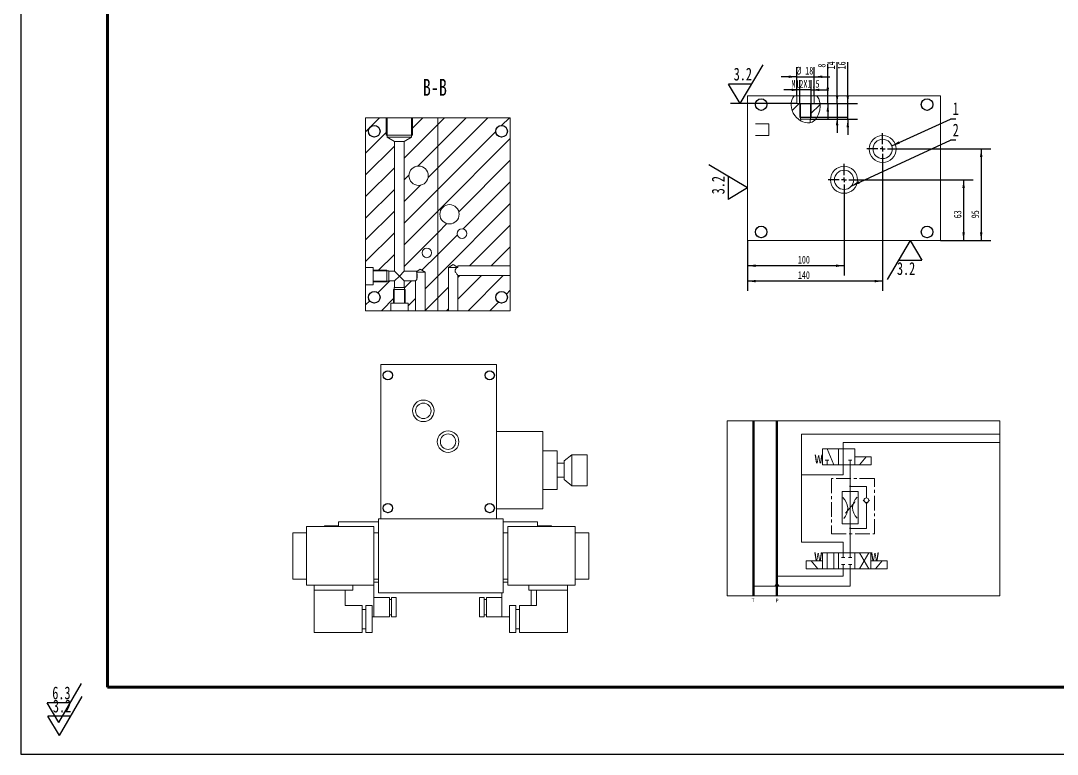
# Model space of a CAD drawing. Header units: millimetres. Extents: x -8 to 430, y -4 to 301.
# Drawn here: x -8 to 207, y -3.9 to 148.2 of the extents above; entities that cross this region are included whole.
import ezdxf

# ---------------------------------------------------------------- set-up
doc = ezdxf.new("R2010")
doc.units = ezdxf.units.MM
doc.linetypes.add('CENTER', pattern=[10.16, 6.35, -1.27, 1.27, -1.27])
doc.linetypes.add('CENTERX2', pattern=[20.32, 12.7, -2.54, 2.54, -2.54])
doc.layers.add('10', color=7, linetype='Continuous')
doc.layers.add('细实线层', color=7, linetype='Continuous')
for name, color, linetype, lineweight in [('中心线层', 1, 'CENTERX2', 15), ('出油', 1, 'Continuous', 50), ('回油', 5, 'Continuous', 50), ('粗实线', 7, 'Continuous', 50), ('粗实线层', 7, 'Continuous', 15), ('细实线', 7, 'Continuous', 30)]:
    doc.layers.add(name, color=color, linetype=linetype, lineweight=lineweight)
doc.styles.add('SLDTEXTSTYLE1', font='TXT', dxfattribs={"width": 0.7})
doc.dimstyles.new('SLDDIMSTYLE3', dxfattribs={"dimtxt": 1.69292, "dimasz": 1.69292, "dimexe": 0, "dimexo": 0.0625, "dimgap": 0.42323, "dimtad": 2, "dimlfac": 5, "dimrnd": 1e-09, "dimzin": 12, "dimdsep": 46, "dimtxsty": 'SLDTEXTSTYLE1', "dimsah": 1, "dimcen": 0.09, "dimadec": 0, "dimazin": 3, "dimtfac": 1, "dimtmove": 0, "dimatfit": 0, "dimfxl": 1, "dimfrac": 2, "dimtolj": 1, "dimtzin": 12, "dimarcsym": 0})
doc.dimstyles.new('SLDDIMSTYLE4', dxfattribs={"dimtxt": 1.69292, "dimasz": 1.69292, "dimexe": 0, "dimexo": 0.0625, "dimgap": 0.42323, "dimtad": 2, "dimlfac": 5, "dimrnd": 1e-09, "dimzin": 12, "dimdsep": 46, "dimtxsty": 'SLDTEXTSTYLE1', "dimsah": 1, "dimcen": 0.09, "dimadec": 0, "dimazin": 3, "dimtfac": 1, "dimtofl": 0, "dimtmove": 0, "dimatfit": 3, "dimfxl": 1, "dimfrac": 2, "dimtolj": 1, "dimtzin": 12, "dimarcsym": 0})
doc.dimstyles.new('SLDDIMSTYLE7', dxfattribs={"dimtxt": 0.18, "dimasz": 1.69292, "dimexe": 0, "dimexo": 0.0625, "dimgap": 0, "dimtad": 0, "dimtih": 1, "dimtoh": 1, "dimdec": 0, "dimrnd": 1e-09, "dimzin": 0, "dimdsep": 46, "dimtxsty": 'Standard', "dimsah": 1, "dimcen": 0.09, "dimadec": 0, "dimazin": 0, "dimtfac": 1.69292, "dimtdec": 0, "dimtofl": 0, "dimtmove": 0, "dimatfit": 3, "dimfxl": 1, "dimfrac": 2, "dimtolj": 1, "dimtzin": 0, "dimarcsym": 0})
pattern_1 = [(45, (-173.574, -4.15), (-2.245064, 2.245064), [])]

# ---------------------------------------------------------------- blocks, each defined once
blk = doc.blocks.new('SW_SFSYMBOL_3')
at = {"layer": '10', "color": 0}
for p, q in [((1.33, -4.03), (6.08, 4.03)), ((1.33, -4.03), (-1.05, 0)), ((3.7, 0), (-1.05, 0))]:
    blk.add_line(p, q, dxfattribs=at)
at = {"layer": '10', "color": 0, "insert": (0, 3.41), "char_height": 2.646, "attachment_point": 1, "style": 'SLDTEXTSTYLE1'}
blk.add_mtext('6.3', dxfattribs=at)
blk = doc.blocks.new('_D_70')
at = {"layer": '10', "color": 7}
for p, q in [((162.74, 111.89), (162.74, 95.39)), ((142.74, 102.59), (142.74, 95.39)), ((162.74, 97.39), (142.74, 97.39))]:
    blk.add_line(p, q, dxfattribs=at)
for points in [[(142.74, 97.39), (144.43, 97.12), (144.43, 97.65)], [(162.74, 97.39), (161.05, 97.65), (161.05, 97.12)]]:
    blk.add_solid(points, dxfattribs=at)
at = {"layer": '10', "color": 7, "insert": (153.16, 99.43), "char_height": 1.587, "attachment_point": 1, "style": 'SLDTEXTSTYLE1'}
blk.add_mtext('100', dxfattribs=at)
blk = doc.blocks.new('_D_71')
at = {"layer": '10', "color": 7}
for p, q in [((170.74, 118.29), (170.74, 92.19)), ((142.74, 102.59), (142.74, 92.19)), ((170.74, 94.19), (142.74, 94.19))]:
    blk.add_line(p, q, dxfattribs=at)
for points in [[(142.74, 94.19), (144.43, 93.93), (144.43, 94.45)], [(170.74, 94.19), (169.05, 94.45), (169.05, 93.93)]]:
    blk.add_solid(points, dxfattribs=at)
at = {"layer": '10', "color": 7, "insert": (153.16, 96.24), "char_height": 1.587, "attachment_point": 1, "style": 'SLDTEXTSTYLE1'}
blk.add_mtext('140', dxfattribs=at)
blk = doc.blocks.new('_D_72')
at = {"layer": '10', "color": 7}
for p, q in [((166.04, 115.19), (189.53, 115.19)), ((187.53, 115.19), (187.53, 102.59)), ((182.74, 102.59), (189.53, 102.59))]:
    blk.add_line(p, q, dxfattribs=at)
for points in [[(187.53, 115.19), (187.27, 113.5), (187.79, 113.5)], [(187.53, 102.59), (187.79, 104.29), (187.27, 104.29)]]:
    blk.add_solid(points, dxfattribs=at)
at = {"layer": '10', "color": 7, "insert": (185.48, 107.22), "char_height": 1.587, "attachment_point": 1, "rotation": 90, "style": 'SLDTEXTSTYLE1'}
blk.add_mtext('63', dxfattribs=at)
blk = doc.blocks.new('_D_73')
at = {"layer": '10', "color": 7}
for p, q in [((174.04, 121.59), (193.18, 121.59)), ((191.18, 121.59), (191.18, 102.59)), ((182.74, 102.59), (193.18, 102.59))]:
    blk.add_line(p, q, dxfattribs=at)
for points in [[(191.18, 121.59), (190.92, 119.9), (191.44, 119.9)], [(191.18, 102.59), (191.44, 104.29), (190.92, 104.29)]]:
    blk.add_solid(points, dxfattribs=at)
at = {"layer": '10', "color": 7, "insert": (189.13, 107.22), "char_height": 1.587, "attachment_point": 1, "rotation": 90, "style": 'SLDTEXTSTYLE1'}
blk.add_mtext('95', dxfattribs=at)
blk = doc.blocks.new('_D_74')
at = {"layer": '10', "color": 7}
for p, q in [((159.36, 132.59), (159.36, 139.19)), ((159.36, 130.99), (159.36, 132.59)), ((156.54, 130.99), (161.36, 130.99)), ((159.36, 130.99), (159.36, 127.74))]:
    blk.add_line(p, q, dxfattribs=at)
for points in [[(159.36, 132.59), (159.62, 134.29), (159.1, 134.29)], [(159.36, 130.99), (159.1, 129.3), (159.62, 129.3)]]:
    blk.add_solid(points, dxfattribs=at)
at = {"layer": '10', "color": 7, "insert": (157.31, 138.45), "char_height": 1.59, "attachment_point": 1, "rotation": 90, "style": 'SLDTEXTSTYLE1'}
blk.add_mtext('8', dxfattribs=at)
blk = doc.blocks.new('_D_75')
at = {"layer": '10', "color": 7}
for p, q in [((161.3, 130.99), (161.3, 139.56)), ((153.54, 130.99), (163.3, 130.99)), ((161.3, 130.99), (161.3, 128.19)), ((153.54, 128.19), (163.3, 128.19)), ((161.3, 128.19), (161.3, 124.94))]:
    blk.add_line(p, q, dxfattribs=at)
for points in [[(161.3, 130.99), (161.56, 132.69), (161.04, 132.69)], [(161.3, 128.19), (161.04, 126.5), (161.56, 126.5)]]:
    blk.add_solid(points, dxfattribs=at)
at = {"layer": '10', "color": 7, "insert": (159.25, 138.08), "char_height": 1.587, "attachment_point": 1, "rotation": 90, "style": 'SLDTEXTSTYLE1'}
blk.add_mtext('14', dxfattribs=at)
blk = doc.blocks.new('_D_76')
at = {"layer": '10', "color": 7}
for p, q in [((163.51, 130.99), (163.51, 139.56)), ((156.54, 130.99), (165.51, 130.99)), ((163.51, 127.79), (163.51, 130.99)), ((155.79, 127.79), (165.51, 127.79)), ((163.51, 127.79), (163.51, 124.54))]:
    blk.add_line(p, q, dxfattribs=at)
for points in [[(163.51, 130.99), (163.77, 132.69), (163.25, 132.69)], [(163.51, 127.79), (163.25, 126.1), (163.77, 126.1)]]:
    blk.add_solid(points, dxfattribs=at)
at = {"layer": '10', "color": 7, "insert": (161.46, 138.08), "char_height": 1.587, "attachment_point": 1, "rotation": 90, "style": 'SLDTEXTSTYLE1'}
blk.add_mtext('16', dxfattribs=at)
blk = doc.blocks.new('_D_77')
at = {"layer": '10', "color": 7}
for p, q in [((153.54, 130.99), (153.54, 135.84)), ((155.94, 130.99), (155.94, 135.84)), ((153.54, 133.84), (150.28, 133.84)), ((155.94, 133.84), (153.54, 133.84)), ((155.94, 133.84), (159.19, 133.84))]:
    blk.add_line(p, q, dxfattribs=at)
for points in [[(153.54, 133.84), (151.85, 134.1), (151.85, 133.58)], [(155.94, 133.84), (157.63, 133.58), (157.63, 134.1)]]:
    blk.add_solid(points, dxfattribs=at)
at = {"layer": '10', "color": 7, "insert": (151.82, 135.88), "char_height": 1.587, "attachment_point": 1, "style": 'SLDTEXTSTYLE1'}
blk.add_mtext('M12X1.5', dxfattribs=at)
blk = doc.blocks.new('_D_78')
at = {"layer": '10', "color": 7}
for p, q in [((152.94, 132.59), (152.94, 138.56)), ((156.54, 132.59), (156.54, 138.56)), ((152.94, 136.56), (149.68, 136.56)), ((152.94, 136.56), (156.54, 136.56)), ((156.54, 136.56), (159.79, 136.56))]:
    blk.add_line(p, q, dxfattribs=at)
for points in [[(152.94, 136.56), (151.25, 136.82), (151.25, 136.3)], [(156.54, 136.56), (158.23, 136.3), (158.23, 136.82)]]:
    blk.add_solid(points, dxfattribs=at)
at = {"layer": '10', "color": 7, "char_height": 1.587, "attachment_point": 1, "style": 'SLDTEXTSTYLE1'}
for s, insert in [('%%c', (152.7, 138.61)), ('18', (154.69, 138.61))]:
    blk.add_mtext(s, dxfattribs=dict(at, insert=insert))
blk = doc.blocks.new('SW_NOTE_26')
at = {"layer": '10', "color": 0}
blk.add_line((1.11, 0), (0, 0), dxfattribs=at)
at = {"layer": '10', "color": 0, "insert": (0.44, 3.5), "char_height": 2.65, "attachment_point": 1, "style": 'SLDTEXTSTYLE1'}
blk.add_mtext('1', dxfattribs=at)
blk = doc.blocks.new('SW_NOTE_27')
at = {"layer": '10', "color": 0}
blk.add_line((1.11, 0), (0, 0), dxfattribs=at)
at = {"layer": '10', "color": 0, "insert": (0.44, 3.42), "char_height": 2.65, "attachment_point": 1, "style": 'SLDTEXTSTYLE1'}
blk.add_mtext('2', dxfattribs=at)
blk = doc.blocks.new('SW_CENTERMARKSYMBOL_27')
at = {"layer": '10', "color": 0}
for p, q in [((0, 1), (0, 3.3)), ((-1, 0), (-3.3, 0)), ((0, 0), (-0.5, 0)), ((0, 0), (0, 0.5)), ((0, 0), (0, -0.5)), ((0, 0), (0.5, 0)), ((1, 0), (3.3, 0)), ((0, -1), (0, -3.3))]:
    blk.add_line(p, q, dxfattribs=at)
blk = doc.blocks.new('SW_CENTERMARKSYMBOL_28')
at = {"layer": '10', "color": 0}
for p, q in [((0, 1), (0, 3.3)), ((-1, 0), (-3.3, 0)), ((0, 0), (-0.5, 0)), ((0, 0), (0, 0.5)), ((0, 0), (0, -0.5)), ((0, 0), (0.5, 0)), ((1, 0), (3.3, 0)), ((0, -1), (0, -3.3))]:
    blk.add_line(p, q, dxfattribs=at)
blk = doc.blocks.new('SW_SFSYMBOL_8')
at = {"layer": '10', "color": 0}
for p, q in [((1.33, -4.03), (6.08, 4.03)), ((1.33, -4.03), (-1.05, 0)), ((3.7, 0), (-1.05, 0))]:
    blk.add_line(p, q, dxfattribs=at)
at = {"layer": '10', "color": 0, "insert": (0, 3.41), "char_height": 2.646, "attachment_point": 1, "style": 'SLDTEXTSTYLE1'}
blk.add_mtext('3.2', dxfattribs=at)
blk = doc.blocks.new('SW_SFSYMBOL_9')
at = {"layer": '10', "color": 0}
for p, q in [((4.03, 1.33), (-4.03, 6.08)), ((0, 3.7), (0, -1.05)), ((4.03, 1.33), (0, -1.05))]:
    blk.add_line(p, q, dxfattribs=at)
at = {"layer": '10', "color": 0, "insert": (-3.41, 0), "char_height": 2.646, "attachment_point": 1, "rotation": 90, "style": 'SLDTEXTSTYLE1'}
blk.add_mtext('3.2', dxfattribs=at)
blk = doc.blocks.new('SW_SFSYMBOL_10')
at = {"layer": '10', "color": 0}
for p, q in [((2.75, 7.87), (-2.01, -0.19)), ((2.75, 7.87), (5.13, 3.84)), ((0.37, 3.84), (5.13, 3.84))]:
    blk.add_line(p, q, dxfattribs=at)
at = {"layer": '10', "color": 0, "insert": (0, 3.41), "char_height": 2.646, "attachment_point": 1, "style": 'SLDTEXTSTYLE1'}
blk.add_mtext('3.2', dxfattribs=at)
blk = doc.blocks.new('SW_SFSYMBOL_11')
at = {"layer": '10', "color": 0}
for p, q in [((1.33, -4.03), (6.08, 4.03)), ((1.33, -4.03), (-1.05, 0)), ((3.7, 0), (-1.05, 0)), ((13.08, -4.03), (-0.67, -4.03))]:
    blk.add_line(p, q, dxfattribs=at)
at = {"layer": '10', "color": 0, "insert": (0, 3.41), "char_height": 2.646, "attachment_point": 1, "style": 'SLDTEXTSTYLE1'}
blk.add_mtext('3.2', dxfattribs=at)
blk = doc.blocks.new('二位三通电磁阀')
for p, q in [((50.24, 18.96), (57.24, 18.96)), ((50.24, 11.96), (50.24, 18.96)), ((55.24, 11.96), (52.24, 18.96)), ((57.24, 18.96), (57.24, 11.96)), ((64.24, 18.96), (57.24, 18.96)), ((57.24, 18.96), (64.24, 18.96)), ((59.24, 11.96), (59.24, 18.96)), ((64.24, 11.96), (64.24, 18.96)), ((64.24, 18.96), (64.24, 11.96)), ((52.99, 13.96), (51.49, 13.96)), ((52.24, 11.96), (52.24, 13.96)), ((61.49, 13.96), (62.99, 13.96)), ((62.24, 11.96), (62.24, 13.96)), ((69.09, 15.46), (66.2, 11.96)), ((57.24, 11.96), (50.24, 11.96)), ((50.24, 11.96), (57.24, 11.96)), ((57.24, 11.96), (64.24, 11.96)), ((64.24, 11.96), (57.24, 11.96))]:
    blk.add_line(p, q)
blk.add_lwpolyline([(71.24, 11.96), (64.24, 11.96), (64.24, 15.46), (71.24, 15.46)], close=True)
for points in [[(54.56, 13.03), (54.94, 13.19), (55.24, 11.96)], [(59.03, 13.21), (59.44, 13.21), (59.24, 11.96)]]:
    blk.add_solid(points)
at = {"insert": (46.9, 12.63), "char_height": 5, "width": 5.4329, "attachment_point": 7}
blk.add_mtext('{\\Ftxt|c0;w}', dxfattribs=at)
blk = doc.blocks.new('单向调速阀')
h = blk.add_hatch(color=256)
edge = h.paths.add_edge_path()
edge.add_arc((70.84, 45.14), 0.2, 0, 360)
h = blk.add_hatch(color=256)
edge = h.paths.add_edge_path()
edge.add_arc((70.84, 26.96), 0.2, 0, 360)
for p, q in [((70.84, 50.53), (70.84, 22.58)), ((70.84, 45.14), (77.84, 45.14)), ((77.84, 45.14), (77.84, 40.14)), ((68.81, 33.53), (72.86, 38.31)), ((76.42, 39.14), (77.84, 37.73)), ((77.84, 37.73), (79.25, 39.14)), ((77.84, 26.96), (77.84, 37.73)), ((70.84, 26.96), (77.84, 26.96))]:
    blk.add_line(p, q)
at = {"linetype": 'CENTER'}
blk.add_lwpolyline([(62.81, 24.58), (81.29, 24.58), (81.29, 48.53), (62.81, 48.53)], close=True, dxfattribs=at)
blk.add_lwpolyline([(67.34, 42.92), (67.34, 28.92), (74.34, 28.92), (74.34, 42.92)], close=True)
for centre, radius in [((70.84, 45.14), 0.2), ((77.84, 39.14), 1), ((70.84, 26.96), 0.2)]:
    blk.add_circle(centre, radius)
for centre, start, end in [((63.34, 35.52), 318.0371, 48.0371), ((78.34, 35.92), 135, 225)]:
    blk.add_arc(centre, 6.43, start, end)
blk.add_solid([(72.79, 38.38), (72.94, 38.24), (73.27, 38.79)])
blk = doc.blocks.new('三位四通电磁阀O')
for p, q in [((-40.77, 10.64), (-47.77, 10.64)), ((-47.77, 10.64), (-47.77, 3.64)), ((-40.77, 10.64), (-47.77, 10.64)), ((-47.77, 10.64), (-47.77, 3.64)), ((-45.77, 10.64), (-45.77, 3.64)), ((-42.77, 10.64), (-42.77, 3.64)), ((-40.77, 3.64), (-40.77, 10.64)), ((-33.77, 10.64), (-40.77, 10.64)), ((-40.77, 10.64), (-40.77, 3.64)), ((-33.77, 10.64), (-40.77, 10.64)), ((-40.77, 10.64), (-40.77, 3.64)), ((-33.77, 10.64), (-40.77, 10.64)), ((-40.77, 10.64), (-40.77, 3.64)), ((-38.77, 10.64), (-38.77, 8.64)), ((-35.77, 8.64), (-35.77, 10.64)), ((-33.77, 3.64), (-33.77, 10.64)), ((-26.77, 10.64), (-33.77, 10.64)), ((-33.77, 10.64), (-33.77, 3.64)), ((-33.77, 3.64), (-33.77, 10.64)), ((-33.77, 10.64), (-26.77, 10.64)), ((-33.77, 3.64), (-33.77, 10.64)), ((-27.73, 10.64), (-31.77, 3.64)), ((-27.73, 3.64), (-31.77, 10.64)), ((-27.79, 10.54), (-27.79, 10.55)), ((-26.77, 3.64), (-26.77, 10.64)), ((-26.77, 10.64), (-26.77, 3.64)), ((-52.62, 7.14), (-49.73, 3.64)), ((-38.02, 8.64), (-39.52, 8.64)), ((-39.52, 5.64), (-38.02, 5.64)), ((-38.77, 5.64), (-38.77, 3.64)), ((-35.02, 8.64), (-36.52, 8.64)), ((-36.52, 5.64), (-35.02, 5.64)), ((-35.77, 3.64), (-35.77, 5.64)), ((-21.92, 7.14), (-24.81, 3.64)), ((-47.77, 3.64), (-40.77, 3.64)), ((-47.77, 3.64), (-40.77, 3.64)), ((-40.77, 3.64), (-33.77, 3.64)), ((-40.77, 3.64), (-33.77, 3.64)), ((-40.77, 3.64), (-33.77, 3.64)), ((-33.77, 3.64), (-26.77, 3.64)), ((-26.77, 3.64), (-33.77, 3.64))]:
    blk.add_line(p, q)
for points in [[(-54.77, 3.64), (-47.77, 3.64), (-47.77, 7.14), (-54.77, 7.14)], [(-19.77, 3.64), (-26.77, 3.64), (-26.77, 7.14), (-19.77, 7.14)]]:
    blk.add_lwpolyline(points, close=True)
for points in [[(-45.98, 9.39), (-45.56, 9.39), (-45.77, 10.64)], [(-28.18, 9.46), (-28.54, 9.67), (-27.73, 10.64)], [(-42.56, 4.89), (-42.98, 4.89), (-42.77, 3.64)], [(-28.17, 4.83), (-28.53, 4.62), (-27.73, 3.64)]]:
    blk.add_solid(points)
at = {"char_height": 5, "width": 5.4329, "attachment_point": 1}
for insert in [(-51.27, 12.14), (-26.77, 12.14)]:
    blk.add_mtext('{\\Ftxt|c0;w}', dxfattribs=dict(at, insert=insert))

msp = doc.modelspace()

# ---------------------------------------------------------------- hatches: boundary and pattern name
at = {"linetype": 'Continuous', "lineweight": 0}
h = msp.add_hatch(dxfattribs=at)
h.set_pattern_fill('ANSI31', angle=3e-322, style=0)
edge = h.paths.add_edge_path(flags=0)
edge.add_line((152.93900962, 132.59261485), (152.40612361, 132.59261485))
edge.add_spline(control_points=[(152.40612361, 132.59261485), (151.46656263, 131.59482523), (151.63312287, 129.14885657), (153.26889775, 127.70924361), (153.73900962, 127.43873325)], knot_values=[0, 0, 0, 0, 0.2236431701, 0.3037019436, 0.3037019436, 0.3037019436, 0.3037019436], weights=[1, 1, 1, 1, 1], degree=3, periodic=0)
edge.add_line((153.73900962, 127.43873325), (153.73900962, 127.76257181))
edge.add_line((153.73900962, 127.76257181), (153.68900962, 127.79261485))
edge.add_line((153.68900962, 127.79261485), (153.68900962, 130.99261485))
edge.add_line((153.68900962, 130.99261485), (152.93900962, 130.99261485))
edge.add_line((152.93900962, 130.99261485), (152.93900962, 132.59261485))
h = msp.add_hatch(dxfattribs=at)
h.set_pattern_fill('ANSI31', angle=3e-322, style=0)
edge = h.paths.add_edge_path(flags=0)
edge.add_line((157.11918092, 132.59261484), (156.53900962, 132.59261485))
edge.add_line((156.53900962, 132.59261485), (156.53900962, 130.99261485))
edge.add_line((156.53900962, 130.99261485), (155.78900962, 130.99261485))
edge.add_line((155.78900962, 130.99261485), (155.78900962, 127.79261485))
edge.add_line((155.78900962, 127.79261485), (155.73900962, 127.76257181))
edge.add_line((155.73900962, 127.76257181), (155.73900962, 127.04354871))
edge.add_spline(control_points=[(155.73900962, 127.04354871), (155.86078529, 127.07126207), (157.67117933, 127.6717291), (158.40317025, 131.14548278), (157.11918092, 132.59261485)], knot_values=[0.4140388015, 0.4140388015, 0.4140388015, 0.4140388015, 0.4353566383, 0.7401109177, 0.7401109177, 0.7401109177, 0.7401109177], weights=[1, 1, 1, 1, 1], degree=3, periodic=0)
h = msp.add_hatch(dxfattribs=at)
h.set_pattern_fill('ANSI31', style=0)
h.set_pattern_definition(pattern_1)
h.paths.add_polyline_path([(65.11385144, 97.04962265), (65.11385144, 96.29962265), (68.31385144, 96.29962265), (68.34389447, 96.24962265), (69.51385144, 96.24962265), (69.51385144, 123.14833172), (68.01385144, 124.04962265), (68.01385144, 128.04962265), (63.51385144, 128.04962265), (63.51385144, 97.04962265)], flags=0)
edge = h.paths.add_edge_path(flags=0)
edge.add_arc((65.31385144, 125.24962265), 1.2, 0, 360)
h = msp.add_hatch(dxfattribs=at)
h.set_pattern_fill('ANSI31', style=0)
h.set_pattern_definition(pattern_1)
h.paths.add_polyline_path([(75.85385144, 88.04962265), (78.4755297, 88.04962265), (78.4755297, 128.04962265), (73.01385144, 128.04962265), (73.01385144, 124.04962265), (71.51385144, 123.14833172), (71.51385144, 96.24962265), (74.11385144, 96.24962265), (74.1331775, 96.21745868), (74.85385144, 96.65048327), (75.85385144, 96.04962265)], flags=0)
edge = h.paths.add_edge_path(flags=0)
edge.add_arc((74.51385144, 116.04962265), 2, 0, 360)
edge = h.paths.add_edge_path(flags=0)
edge.add_arc((76.21385144, 100.04962265), 1, 0, 360)
h = msp.add_hatch(dxfattribs=at)
h.set_pattern_fill('ANSI31', style=0)
h.set_pattern_definition(pattern_1)
h.paths.add_polyline_path([(78.4755297, 88.04962265), (80.67385144, 88.04962265), (80.67385144, 97.04962265), (81.67385144, 97.65048327), (82.67385144, 97.04962265), (82.67385144, 97.3464169), (93.51385144, 97.3464169), (93.51385144, 128.04962265), (78.4755297, 128.04962265)], flags=0)
edge = h.paths.add_edge_path(flags=0)
edge.add_arc((91.71385144, 125.24962265), 1.2, 0, 360)
edge = h.paths.add_edge_path(flags=0)
edge.add_arc((80.91385144, 108.04962265), 2, 0, 360)
edge = h.paths.add_edge_path(flags=0)
edge.add_arc((83.51385144, 104.04962265), 1, 0, 360)
h = msp.add_hatch(dxfattribs=at)
h.set_pattern_fill('ANSI31', style=0)
h.set_pattern_definition(pattern_1)
h.paths.add_polyline_path([(82.67385144, 88.04962265), (93.51385144, 88.04962265), (93.51385144, 95.35282718), (82.67385144, 95.35282718)], flags=0)
edge = h.paths.add_edge_path(flags=0)
edge.add_arc((91.71385144, 90.84962265), 1.2, 0, 360)
h = msp.add_hatch(dxfattribs=at)
h.set_pattern_fill('ANSI31', style=0)
h.set_pattern_definition(pattern_1)
h.paths.add_polyline_path([(63.51385144, 88.04962265), (68.71385144, 88.04962265), (68.71385144, 89.64962265), (69.46385144, 89.64962265), (69.46385144, 92.84962265), (69.51385144, 92.87966568), (69.51385144, 94.24962265), (68.34389447, 94.24962265), (68.31385144, 94.19962265), (65.11385144, 94.19962265), (65.11385144, 93.44962265), (63.51385144, 93.44962265)], flags=0)
edge = h.paths.add_edge_path(flags=0)
edge.add_arc((65.31385144, 90.84962265), 1.2, 0, 360)
h = msp.add_hatch(dxfattribs=at)
h.set_pattern_fill('ANSI31', style=0)
h.set_pattern_definition(pattern_1)
h.paths.add_polyline_path([(72.31385144, 88.04962265), (73.85385144, 88.04962265), (73.85385144, 94.24962265), (71.51385144, 94.24962265), (71.51385144, 92.87966568), (71.56385144, 92.84962265), (71.56385144, 89.64962265), (72.31385144, 89.64962265)], flags=0)

# ---------------------------------------------------------------- linework, layer by layer
at = {"color": 7, "linetype": 'Continuous', "lineweight": 15}
for p, q in [((142.73900962, 102.59261485), (142.73900962, 132.59261485)), ((142.73900962, 132.59261485), (152.40612361, 132.59261485)), ((152.93900962, 132.59261485), (152.40612361, 132.59261485)), ((152.93900962, 132.59261485), (152.93900962, 130.99261485)), ((156.53900962, 132.59261485), (152.93900962, 132.59261485)), ((156.53900962, 130.99261485), (156.53900962, 132.59261485)), ((157.11918092, 132.59261484), (156.53900962, 132.59261485)), ((157.11918092, 132.59261484), (182.73900962, 132.59261485)), ((182.73900962, 102.59261485), (182.73900962, 132.59261485)), ((153.68900962, 130.99261485), (152.93900962, 130.99261485)), ((153.68900962, 130.99261485), (153.68900962, 127.79261485)), ((155.78900962, 130.99261485), (153.68900962, 130.99261485)), ((155.78900962, 127.79261485), (155.78900962, 130.99261485)), ((156.53900962, 130.99261485), (155.78900962, 130.99261485)), ((63.51385144, 97.04962265), (63.51385144, 128.04962265)), ((68.01385144, 128.04962265), (63.51385144, 128.04962265)), ((68.01385144, 124.04962265), (68.01385144, 128.04962265)), ((73.01385144, 128.04962265), (68.01385144, 128.04962265)), ((73.01385144, 128.04962265), (73.01385144, 124.04962265)), ((78.4755297, 128.04962265), (73.01385144, 128.04962265)), ((78.4755297, 88.04962265), (78.4755297, 128.04962265)), ((93.51385144, 128.04962265), (78.4755297, 128.04962265)), ((93.51385144, 97.3464169), (93.51385144, 128.04962265)), ((155.78900962, 127.79261485), (153.68900962, 127.79261485)), ((153.68900962, 127.79261485), (153.73900962, 127.76257181)), ((153.73900962, 127.76257181), (153.73900962, 127.43873325)), ((155.73900962, 127.76257181), (153.73900962, 127.76257181)), ((155.73900962, 127.76257181), (155.78900962, 127.79261485)), ((155.73900962, 127.04354871), (155.73900962, 127.76257181)), ((73.01385144, 124.04962265), (68.01385144, 124.04962265)), ((69.51385144, 123.14833172), (68.01385144, 124.04962265)), ((69.51385144, 96.24962265), (69.51385144, 123.14833172)), ((71.51385144, 123.14833172), (69.51385144, 123.14833172)), ((73.01385144, 124.04962265), (71.51385144, 123.14833172)), ((71.51385144, 123.14833172), (71.51385144, 96.24962265)), ((142.73900962, 102.59261485), (182.73900962, 102.59261485)), ((63.51385144, 97.04962265), (65.11385144, 97.04962265)), ((63.51385144, 97.04962265), (63.51385144, 93.44962265)), ((65.11385144, 96.29962265), (65.11385144, 97.04962265)), ((80.67385144, 97.04962265), (81.67385144, 97.65048327)), ((80.67385144, 97.04962265), (82.44706784, 97.04962265)), ((80.67385144, 88.04962265), (80.67385144, 97.04962265)), ((81.67385144, 97.65048327), (82.67385144, 97.04962265)), ((82.44706784, 97.04962265), (82.67385144, 97.04962265)), ((82.67385144, 97.3464169), (93.51385144, 97.3464169)), ((82.67385144, 97.3464169), (82.67385144, 97.04962265)), ((93.51385144, 95.35282718), (93.51385144, 97.3464169)), ((65.11385144, 96.29962265), (68.31385144, 96.29962265)), ((65.11385144, 96.29962265), (65.11385144, 94.19962265)), ((68.31385144, 96.29962265), (68.34389447, 96.24962265)), ((68.31385144, 96.29962265), (68.31385144, 94.19962265)), ((68.34389447, 96.24962265), (69.51385144, 96.24962265)), ((68.34389447, 96.24962265), (68.34389447, 94.24962265)), ((70.51385144, 95.24962265), (69.51385144, 96.24962265)), ((69.51385144, 94.24962265), (70.51385144, 95.24962265)), ((71.51385144, 96.24962265), (70.51385144, 95.24962265)), ((70.51385144, 95.24962265), (71.51385144, 94.24962265)), ((71.51385144, 96.24962265), (74.11385144, 96.24962265)), ((74.05385144, 96.04962265), (74.11385144, 95.98962265)), ((74.05385144, 96.04962265), (75.85385144, 96.04962265)), ((74.11385144, 96.24962265), (74.1331775, 96.21745868)), ((74.11385144, 96.24962265), (74.11385144, 96.11140121)), ((74.11385144, 95.98962265), (74.11385144, 94.50962265)), ((74.1331775, 96.21745868), (74.85385144, 96.65048327)), ((74.85385144, 96.65048327), (75.85385144, 96.04962265)), ((75.85385144, 96.04962265), (75.85385144, 88.04962265)), ((93.51385144, 95.35282718), (82.67385144, 95.35282718)), ((82.67385144, 95.35282718), (82.67385144, 88.04962265)), ((93.51385144, 88.04962265), (93.51385144, 95.35282718)), ((65.11385144, 93.44962265), (63.51385144, 93.44962265)), ((63.51385144, 88.04962265), (63.51385144, 93.44962265)), ((68.31385144, 94.19962265), (65.11385144, 94.19962265)), ((65.11385144, 93.44962265), (65.11385144, 94.19962265)), ((68.34389447, 94.24962265), (68.31385144, 94.19962265)), ((69.51385144, 94.24962265), (68.34389447, 94.24962265)), ((69.46385144, 92.84962265), (69.51385144, 92.87966568)), ((69.46385144, 92.84962265), (71.56385144, 92.84962265)), ((69.46385144, 89.64962265), (69.46385144, 92.84962265)), ((69.51385144, 92.87966568), (69.51385144, 94.24962265)), ((69.51385144, 92.87966568), (71.51385144, 92.87966568)), ((73.85385144, 94.24962265), (71.51385144, 94.24962265)), ((71.51385144, 94.24962265), (71.51385144, 92.87966568)), ((71.51385144, 92.87966568), (71.56385144, 92.84962265)), ((71.56385144, 92.84962265), (71.56385144, 89.64962265)), ((74.11385144, 94.50962265), (73.85385144, 94.24962265)), ((73.85385144, 88.04962265), (73.85385144, 94.24962265)), ((69.46385144, 89.64962265), (68.71385144, 89.64962265)), ((68.71385144, 88.04962265), (68.71385144, 89.64962265)), ((69.46385144, 89.64962265), (71.56385144, 89.64962265)), ((72.31385144, 89.64962265), (71.56385144, 89.64962265)), ((72.31385144, 89.64962265), (72.31385144, 88.04962265)), ((68.71385144, 88.04962265), (63.51385144, 88.04962265)), ((68.71385144, 88.04962265), (72.31385144, 88.04962265)), ((73.85385144, 88.04962265), (72.31385144, 88.04962265)), ((73.85385144, 88.04962265), (75.85385144, 88.04962265)), ((78.4755297, 88.04962265), (75.85385144, 88.04962265)), ((80.67385144, 88.04962265), (78.4755297, 88.04962265)), ((80.67385144, 88.04962265), (82.67385144, 88.04962265)), ((93.51385144, 88.04962265), (82.67385144, 88.04962265)), ((90.69465688, 76.91224626), (66.69465593, 76.91224626)), ((66.69465593, 44.91224697), (66.69465593, 76.91224626)), ((90.69465688, 44.91224697), (90.69465688, 76.91224626)), ((100.29465726, 62.99224636), (90.69465688, 62.99224636)), ((100.29465726, 62.99224636), (100.29465726, 46.99224642)), ((103.254657, 58.9922463), (100.29465726, 58.9922463)), ((103.254657, 58.9922463), (103.254657, 50.99224618)), ((106.29465704, 58.19224647), (104.69465709, 56.91224626)), ((109.49465713, 58.19224647), (106.29465704, 58.19224647)), ((106.29465704, 51.79224661), (106.29465704, 58.19224647)), ((109.49465713, 51.79224661), (109.49465713, 58.19224647)), ((104.69465709, 56.43224648), (103.254657, 56.43224648)), ((104.69465709, 53.07224563), (104.69465709, 56.91224626)), ((103.254657, 53.5522466), (104.69465709, 53.5522466)), ((104.69465709, 53.07224563), (106.29465704, 51.79224661)), ((106.29465704, 51.79224661), (109.49465713, 51.79224661)), ((100.29465726, 50.99224618), (103.254657, 50.99224618)), ((100.29465726, 46.99224642), (90.69465688, 46.99224642)), ((51.27621463, 43.31224612), (51.27621463, 31.15224531)), ((51.27621463, 43.31224612), (65.19621185, 43.31224612)), ((55.00031761, 43.47224644), (55.00031761, 43.31224612)), ((55.00031761, 43.47224644), (57.88031868, 43.47224644)), ((57.88031868, 44.27224568), (57.88031868, 43.31224612)), ((57.88031868, 44.27224568), (66.15621379, 44.27224568)), ((65.19621185, 43.31224612), (65.19621185, 31.15224531)), ((66.15621379, 44.91224697), (66.15621379, 29.55224684)), ((66.69465593, 44.91224697), (66.15621379, 44.91224697)), ((90.69465688, 44.91224697), (66.69465593, 44.91224697)), ((92.07621268, 44.91224697), (90.69465688, 44.91224697)), ((92.07621268, 44.91224697), (92.07621268, 29.55224684)), ((99.1603171, 44.27224568), (92.07621268, 44.27224568)), ((106.9562127, 43.31224612), (93.03621224, 43.31224612)), ((93.03621224, 43.31224612), (93.03621224, 31.15224531)), ((99.1603171, 44.27224568), (99.1603171, 43.31224612)), ((102.04031727, 43.47224644), (99.1603171, 43.47224644)), ((102.04031727, 43.47224644), (102.04031727, 43.31224612)), ((106.9562127, 43.31224612), (106.9562127, 31.15224531)), ((48.39621357, 42.03224591), (48.39621357, 32.43224552)), ((48.39621357, 42.03224591), (51.27621463, 42.03224591)), ((65.19621185, 42.03224591), (66.15621379, 42.03224591)), ((93.03621224, 42.03224591), (92.07621268, 42.03224591)), ((109.83621261, 42.03224591), (106.9562127, 42.03224591)), ((109.83621261, 42.03224591), (109.83621261, 32.43224552)), ((48.39621357, 32.43224552), (51.27621463, 32.43224552)), ((65.19621185, 32.43224552), (66.15621379, 32.43224552)), ((93.03621224, 32.43224552), (92.07621268, 32.43224552)), ((109.83621261, 32.43224552), (106.9562127, 32.43224552)), ((51.27621463, 31.15224531), (65.19621185, 31.15224531)), ((52.87621311, 31.15224531), (52.87621311, 30.13172081)), ((52.87621311, 30.13172081), (52.87621311, 21.33172205)), ((52.87621311, 30.13172081), (59.27621177, 30.13172081)), ((59.27621177, 30.13172081), (59.27621177, 26.93172148)), ((59.27621177, 30.13172081), (60.87621502, 30.13172081)), ((60.87621502, 31.15224531), (60.87621502, 30.13172081)), ((65.19621185, 31.79224661), (65.24031929, 31.79224661)), ((65.24031929, 31.79224661), (65.24031929, 24.59224394)), ((65.24031929, 31.79224661), (66.15621379, 31.79224661)), ((93.03621224, 31.79224661), (92.07621268, 31.79224661)), ((106.9562127, 31.15224531), (93.03621224, 31.15224531)), ((97.35621265, 31.15224531), (97.35621265, 30.13172081)), ((98.95621291, 30.13172081), (97.35621265, 30.13172081)), ((97.88031689, 30.13172081), (97.88031689, 26.93172148)), ((98.95621291, 30.13172081), (98.95621291, 26.93172148)), ((105.35621269, 30.13172081), (98.95621291, 30.13172081)), ((105.35621269, 31.15224531), (105.35621269, 30.13172081)), ((105.35621269, 30.13172081), (105.35621269, 21.33172205)), ((65.24031929, 28.59224728), (68.44031623, 28.59224728)), ((92.07621268, 29.55224684), (66.15621379, 29.55224684)), ((68.44031623, 28.19224528), (68.44031623, 28.59224728)), ((68.44031623, 24.99224833), (68.44031623, 28.19224528)), ((68.44031623, 28.19224528), (68.92031721, 28.19224528)), ((68.92031721, 28.19224528), (68.92031721, 28.59224728)), ((68.92031721, 28.59224728), (69.88031677, 28.59224728)), ((68.92031721, 28.19224528), (68.92031721, 24.99224833)), ((69.88031677, 24.59224394), (69.88031677, 28.59224728)), ((88.12031678, 28.59224728), (87.16031722, 28.59224728)), ((87.16031722, 24.59224394), (87.16031722, 28.59224728)), ((88.12031678, 28.19224528), (88.12031678, 28.59224728)), ((88.12031678, 28.19224528), (88.12031678, 24.99224833)), ((88.60031656, 28.19224528), (88.12031678, 28.19224528)), ((88.60031656, 28.19224528), (88.60031656, 28.59224728)), ((91.80031708, 28.59224728), (88.60031656, 28.59224728)), ((88.60031656, 24.99224833), (88.60031656, 28.19224528)), ((91.80031708, 29.55224684), (91.80031708, 24.59224394)), ((59.27621177, 26.93172148), (62.79621414, 26.93172148)), ((62.79621414, 21.33172205), (62.79621414, 26.93172148)), ((62.79621414, 26.13172224), (63.59621337, 26.13172224)), ((63.59621337, 21.33172205), (63.59621337, 26.93172148)), ((63.59621337, 26.93172148), (64.8762112, 26.93172148)), ((64.8762112, 21.33172205), (64.8762112, 26.93172148)), ((94.6362131, 26.93172148), (93.35621289, 26.93172148)), ((93.35621289, 21.33172205), (93.35621289, 26.93172148)), ((94.6362131, 21.33172205), (94.6362131, 26.93172148)), ((95.43621234, 26.13172224), (94.6362131, 26.13172224)), ((98.95621291, 26.93172148), (95.43621234, 26.93172148)), ((95.43621234, 21.33172205), (95.43621234, 26.93172148)), ((64.8762112, 24.59224394), (65.24031929, 24.59224394)), ((65.24031929, 24.59224394), (68.44031623, 24.59224394)), ((68.44031623, 24.99224833), (68.92031721, 24.99224833)), ((68.44031623, 24.59224394), (68.44031623, 24.99224833)), ((68.92031721, 24.59224394), (68.92031721, 24.99224833)), ((68.92031721, 24.59224394), (69.88031677, 24.59224394)), ((88.12031678, 24.59224394), (87.16031722, 24.59224394)), ((88.60031656, 24.99224833), (88.12031678, 24.99224833)), ((88.12031678, 24.59224394), (88.12031678, 24.99224833)), ((88.60031656, 24.59224394), (88.60031656, 24.99224833)), ((91.80031708, 24.59224394), (88.60031656, 24.59224394)), ((93.35621289, 24.59224394), (91.80031708, 24.59224394)), ((62.79621414, 22.13172129), (63.59621337, 22.13172129)), ((95.43621234, 22.13172129), (94.6362131, 22.13172129)), ((52.87621311, 21.33172205), (62.79621414, 21.33172205)), ((63.59621337, 21.33172205), (64.8762112, 21.33172205)), ((94.6362131, 21.33172205), (93.35621289, 21.33172205)), ((105.35621269, 21.33172205), (95.43621234, 21.33172205))]:
    msp.add_line(p, q, dxfattribs=at)
at = {"color": 7, "linetype": 'Continuous', "lineweight": 0}
for p, q in [((153.53900962, 130.99261485), (153.53900962, 128.19261485)), ((155.93900962, 130.99261485), (155.93900962, 128.19261485)), ((67.81385144, 128.04962265), (67.81385144, 124.44962265)), ((73.21385144, 128.04962265), (73.21385144, 124.44962265)), ((153.53900962, 128.19261485), (155.93900962, 128.19261485)), ((144.33900962, 126.79261485), (147.13900962, 126.79261485)), ((144.33900962, 126.79261485), (147.13900962, 126.79261485)), ((144.33900962, 126.79261485), (147.13900962, 126.79261485)), ((144.33900962, 126.79261485), (147.13900962, 126.79261485)), ((147.13900962, 124.39261485), (147.13900962, 126.79261485)), ((147.13900962, 124.39261485), (147.13900962, 126.79261485)), ((147.13900962, 124.39261485), (147.13900962, 126.79261485)), ((147.13900962, 124.39261485), (147.13900962, 126.79261485)), ((67.81385144, 124.44962265), (73.21385144, 124.44962265)), ((144.33900962, 124.39261485), (147.13900962, 124.39261485)), ((144.33900962, 124.39261485), (147.13900962, 124.39261485)), ((144.33900962, 124.39261485), (147.13900962, 124.39261485)), ((144.33900962, 124.39261485), (147.13900962, 124.39261485)), ((65.11385144, 96.44962265), (67.91385144, 96.44962265)), ((67.91385144, 94.04962265), (67.91385144, 96.44962265)), ((65.11385144, 94.04962265), (67.91385144, 94.04962265)), ((69.31385144, 89.64962265), (69.31385144, 92.44962265)), ((71.71385144, 92.44962265), (69.31385144, 92.44962265)), ((69.31385144, 89.64962265), (69.31385144, 92.44962265)), ((71.71385144, 92.44962265), (69.31385144, 92.44962265)), ((69.31385144, 89.64962265), (69.31385144, 92.44962265)), ((71.71385144, 92.44962265), (69.31385144, 92.44962265)), ((71.71385144, 89.64962265), (71.71385144, 92.44962265)), ((71.71385144, 89.64962265), (71.71385144, 92.44962265)), ((71.71385144, 89.64962265), (71.71385144, 92.44962265))]:
    msp.add_line(p, q, dxfattribs=at)
at = {"color": 7, "linetype": 'Continuous'}
for centre, radius in [((145.53900962, 130.79261485), 1.2), ((179.93900962, 130.79261485), 1.2), ((65.31385144, 125.24962265), 1.2), ((91.71385144, 125.24962265), 1.2), ((145.53900962, 104.39261485), 1.2), ((179.93900962, 104.39261485), 1.2), ((65.31385144, 90.84962265), 1.2), ((91.71385144, 90.84962265), 1.2), ((68.13465703, 74.67224622), 0.96), ((89.25465703, 74.67224622), 0.96), ((68.13465703, 47.15224622), 0.96), ((89.25465703, 47.15224622), 0.96)]:
    msp.add_circle(centre, radius, dxfattribs=at)
at = {"color": 7, "linetype": 'Continuous', "lineweight": 15}
for centre, radius in [((145.53900962, 130.79261485), 1.2), ((179.93900962, 130.79261485), 1.2), ((65.31385144, 125.24962265), 1.2), ((91.71385144, 125.24962265), 1.2), ((170.73900962, 121.59261485), 2.8), ((170.73900962, 121.59261485), 2), ((74.51385144, 116.04962265), 2), ((162.73900962, 115.19261485), 2.8), ((162.73900962, 115.19261485), 2), ((80.91385144, 108.04962265), 2), ((145.53900962, 104.39261485), 1.2), ((179.93900962, 104.39261485), 1.2), ((83.51385144, 104.04962265), 1), ((76.21385144, 100.04962265), 1), ((65.31385144, 90.84962265), 1.2), ((91.71385144, 90.84962265), 1.2), ((68.13465703, 74.67224622), 0.96), ((89.25465703, 74.67224622), 0.96), ((75.49465703, 67.31224622), 2.24), ((75.49465703, 67.31224622), 1.6), ((80.61465703, 60.91224622), 2.24), ((80.61465703, 60.91224622), 1.6), ((68.13465703, 47.15224622), 0.96), ((89.25465703, 47.15224622), 0.96)]:
    msp.add_circle(centre, radius, dxfattribs=at)
at = {"color": 7, "linetype": 'Continuous', "lineweight": 0}
msp.add_open_spline([(152.40612361, 132.59261485), (151.46656263, 131.59482523), (151.70532669, 128.08852994), (157.24376508, 125.64338171), (158.40317025, 131.14548278), (157.11918092, 132.59261485)], degree=3, knots=[0, 0, 0, 0, 0.22364317012, 0.43535663829, 0.74011091773, 0.74011091773, 0.74011091773, 0.74011091773], dxfattribs=at)
at = {"color": 7, "linetype": 'Continuous', "lineweight": 15}
for points, knots in [([(82.67385144, 95.35282718), (82.67385144, 95.35700298), (82.66968133, 95.36541471), (82.65402894, 95.38956346), (82.64247713, 95.40544998), (82.61312642, 95.44379203), (82.59559134, 95.46591597), (82.5558192, 95.51540642), (82.53342696, 95.54295732), (82.46233898, 95.63052426), (82.40924896, 95.69584362), (82.29761101, 95.84055814), (82.24051658, 95.91726945), (82.16209829, 96.0440573), (82.13702529, 96.08876665), (82.10577697, 96.15913853), (82.09642388, 96.18317582), (82.0808365, 96.23284504), (82.07464857, 96.25852368), (82.06684541, 96.31006241), (82.06516766, 96.33611946), (82.06676079, 96.3888693), (82.07004043, 96.41502205), (82.08595814, 96.49148143), (82.10479947, 96.5406801), (82.14886742, 96.63248193), (82.1742762, 96.67589185), (82.22786028, 96.75983206), (82.25565194, 96.79964986), (82.33903376, 96.9142647), (82.39474168, 96.98453185), (82.44706784, 97.04962265)], [0, 0, 0, 0, 0.0625, 0.0625, 0.125, 0.125, 0.1875, 0.1875, 0.25, 0.25, 0.375, 0.375, 0.5, 0.5, 0.5625, 0.5625, 0.59375, 0.59375, 0.625, 0.625, 0.65625, 0.65625, 0.6875, 0.6875, 0.75, 0.75, 0.8125, 0.8125, 0.875, 0.875, 1, 1, 1, 1]), ([(74.1331775, 96.21745868), (74.1331775, 96.21745868), (74.13233509, 96.20709918), (74.12694196, 96.16997189), (74.12219015, 96.14315458), (74.11385144, 96.11140121)], [0, 0, 0, 0, 0.5, 0.5, 1, 1, 1, 1]), ([(74.11385144, 95.98962265), (74.1494621, 95.87392267), (74.18118647, 95.7541171), (74.22712699, 95.50435092), (74.24017947, 95.37794435), (74.24029795, 95.18725848), (74.23714105, 95.12320467), (74.22477948, 94.99563827), (74.21569297, 94.9328698), (74.19297678, 94.80909201), (74.17935527, 94.7480806), (74.14880199, 94.62761679), (74.13181048, 94.56797205), (74.11385144, 94.50962265)], [0, 0, 0, 0, 0.25, 0.25, 0.5, 0.5, 0.625, 0.625, 0.75, 0.75, 0.875, 0.875, 1, 1, 1, 1])]:
    msp.add_open_spline(points, degree=3, knots=knots, dxfattribs=at)
msp.add_open_spline([(74.11385144, 96.11140121), (74.09706339, 96.09172518), (74.07696144, 96.07101388), (74.05385144, 96.04962265)], degree=3, dxfattribs=at)
at = {"layer": '中心线层', "ltscale": 5, "transparency": 33554687}
msp.add_line((195.07248153, 65.2361741), (138.48523002, 65.2361741), dxfattribs=at)
msp.add_lwpolyline([(195.07248153, 65.2361741), (195.07248153, 65.2361741), (195.07248153, 28.94814672), (138.48523002, 28.94814672), (138.48523002, 65.2361741)], dxfattribs=at)
at = {"layer": '出油', "transparency": 33554687}
msp.add_line((148.7702636, 65.2361741), (148.77026815, 28.94814672), dxfattribs=at)
at = {"layer": '回油', "transparency": 33554687}
msp.add_line((143.96894719, 65.2361741), (143.96894719, 28.94814672), dxfattribs=at)
at = {"layer": '粗实线', "ltscale": 0.1, "transparency": 33554687}
msp.add_arc((148.82442783, 30.99651018), 0.25953499, 0.0020775109, 180, dxfattribs=at)
at = {"layer": '粗实线层', "transparency": 33554687}
for p, q in [((153.92833515, 54.96800678), (153.92833515, 62.50407222)), ((153.92833515, 62.50407222), (195.07248153, 62.50407222)), ((162.56217462, 59.4535697), (162.56217462, 60.7745107)), ((162.56217462, 60.7745107), (195.07248153, 60.7745107)), ((162.56217462, 56.0935697), (162.56217462, 54.02533124)), ((164.00217462, 56.0935697), (164.00217462, 54.2444412)), ((153.92833515, 54.96800678), (153.92833515, 40.06465334)), ((162.56217462, 54.02533124), (153.92833515, 54.02533124)), ((153.92833515, 40.06465334), (162.56217462, 40.06465334)), ((162.56217462, 37.88367104), (162.56217462, 40.06465334)), ((164.00217462, 40.82754482), (164.00217462, 37.88367104)), ((162.56217462, 34.52367104), (162.56217462, 33.05323271)), ((164.00217462, 34.52367104), (164.00217462, 30.99651018)), ((162.56217462, 33.05323271), (148.82341591, 33.05323271)), ((148.56489284, 30.99651018), (144.02786124, 30.99651018)), ((149.08396283, 30.99651959), (164.00217462, 30.99651018))]:
    msp.add_line(p, q, dxfattribs=at)
at = {"layer": '细实线', "color": 7, "linetype": 'Continuous', "lineweight": 60}
msp.add_line((10, 10), (10, 287), dxfattribs=at)
at = {"layer": '细实线'}
msp.add_lwpolyline([(-8.00260214, -3.88219175), (422.76619786, -3.88219175), (422.76619786, 300.73288825), (-8.00260214, 300.73288825)], close=True, dxfattribs=at)
at = {"layer": '细实线层', "color": 7, "linetype": 'Continuous', "lineweight": 60}
msp.add_line((410, 10), (10, 10), dxfattribs=at)

# ---------------------------------------------------------------- block references
at = {"layer": '10', "color": 7}
for name, p in [('SW_SFSYMBOL_11', (139.8547274, 135.02317503)), ('SW_NOTE_26', (184.82818533, 127.79075484)), ('SW_CENTERMARKSYMBOL_27', (170.73900962, 121.59261485)), ('SW_NOTE_27', (184.82818533, 123.41495046)), ('SW_SFSYMBOL_9', (138.70844944, 112.1979821)), ('SW_CENTERMARKSYMBOL_28', (162.73900962, 115.19261485)), ('SW_SFSYMBOL_10', (173.71183754, 94.71945637)), ('SW_SFSYMBOL_3', (-1.45745631, 6.74725837)), ('SW_SFSYMBOL_8', (-1.32600317, 4.03056018))]:
    msp.add_blockref(name, p, dxfattribs=at)
at = {"layer": '粗实线层', "xscale": 0.4800000000000001, "yscale": 0.4800000000000001, "zscale": 0.4800000000000001}
for name, p in [('二位三通电磁阀', (134.12919778, 50.3530842)), ('三位四通电磁阀O', (181.17211781, 32.77582307))]:
    msp.add_blockref(name, p, dxfattribs=at)
at = {"layer": '粗实线层', "linetype": 'CENTER', "xscale": 0.4800000000000001, "yscale": 0.4800000000000001, "zscale": 0.4800000000000001}
msp.add_blockref('单向调速阀', (129.99989489, 29.98916191), dxfattribs=at)

# ---------------------------------------------------------------- texts
at = {"layer": '10', "insert": (77.87503292, 136.11162822), "char_height": 3.5, "attachment_point": 2, "style": 'SLDTEXTSTYLE1'}
msp.add_mtext('B-B', dxfattribs=at)
at = {"layer": '粗实线', "attachment_point": 1}
for s, width, heights, insert, char_height in [('T', 5.387944057, [0], (143.57259743, 28.46240503), 0.79022222), ('\\pt0.79022;^IP', 4.1352605119, [3.28209795], (147.76214259, 28.37309834), 0.7902222222)]:
    msp.add_mtext_dynamic_manual_height_columns(s, width=width, gutter_width=12.34722222, heights=heights, dxfattribs=dict(at, insert=insert, char_height=char_height))

# ---------------------------------------------------------------- dimensions: what is measured, and where the dimension line sits
at = {"layer": '10', "color": 7}
for base, p1, p2, dimstyle, picture, middle in [((161.29629524, 128.19261485), (153.53900962, 130.99261485), (153.53900962, 128.19261485), 'SLDDIMSTYLE3', '_D_75', (161.29629524, 138.82380314)), ((163.50624329, 130.99261485), (155.78900962, 127.79261485), (156.53900962, 130.99261485), 'SLDDIMSTYLE3', '_D_76', (163.50624329, 138.82380314)), ((159.35604482, 132.59261485), (156.53900962, 130.99261485), (142.73900962, 132.59261485), 'SLDDIMSTYLE3', '_D_74', (159.35604482, 138.82380314)), ((191.17806404, 102.59261485), (174.03900962, 121.59261485), (182.73900962, 102.59261485), 'SLDDIMSTYLE4', '_D_73', (191.17806404, 107.96182529)), ((187.52575652, 102.59261485), (166.03900962, 115.19261485), (182.73900962, 102.59261485), 'SLDDIMSTYLE4', '_D_72', (187.52575652, 107.96182529))]:
    dim = msp.add_linear_dim(base=base, p1=p1, p2=p2, angle=90, dimstyle=dimstyle, dxfattribs=at)
    dim.commit()
    dim.dimension.update_dxf_attribs({"geometry": picture, "text_midpoint": middle, "dimtype": 160})
dim = msp.add_linear_dim(base=(156.53900962, 136.56402563), p1=(152.93900962, 132.59261485), p2=(156.53900962, 132.59261485), text='%%c<>', dimstyle='SLDDIMSTYLE3', dxfattribs=at)
dim.commit()
dim.dimension.update_dxf_attribs({"geometry": '_D_78', "text_midpoint": (154.43990703, 136.56402563), "dimtype": 160})
for base, p1, p2, dimstyle, picture, middle in [((153.53900962, 133.83803152), (155.93900962, 130.99261485), (153.53900962, 130.99261485), 'SLDDIMSTYLE3', '_D_77', (154.43990703, 133.83803152)), ((142.73900962, 94.18958234), (170.73900962, 118.29261485), (142.73900962, 102.59261485), 'SLDDIMSTYLE4', '_D_71', (154.27454013, 94.18958234)), ((142.73900962, 97.38535142), (162.73900962, 111.89261485), (142.73900962, 102.59261485), 'SLDDIMSTYLE4', '_D_70', (154.27454013, 97.38535142))]:
    dim = msp.add_linear_dim(base=base, p1=p1, p2=p2, dimstyle=dimstyle, dxfattribs=at)
    dim.commit()
    dim.dimension.update_dxf_attribs({"geometry": picture, "text_midpoint": middle, "dimtype": 160})

# ---------------------------------------------------------------- leaders
for points in [[(172.63605284, 122.22603969), (184.82818533, 127.79075484)], [(164.32251986, 113.97093758), (184.82818533, 123.41495046)]]:
    msp.add_leader(points, dimstyle='SLDDIMSTYLE7', dxfattribs=at)

doc.saveas('drawing.dxf')
